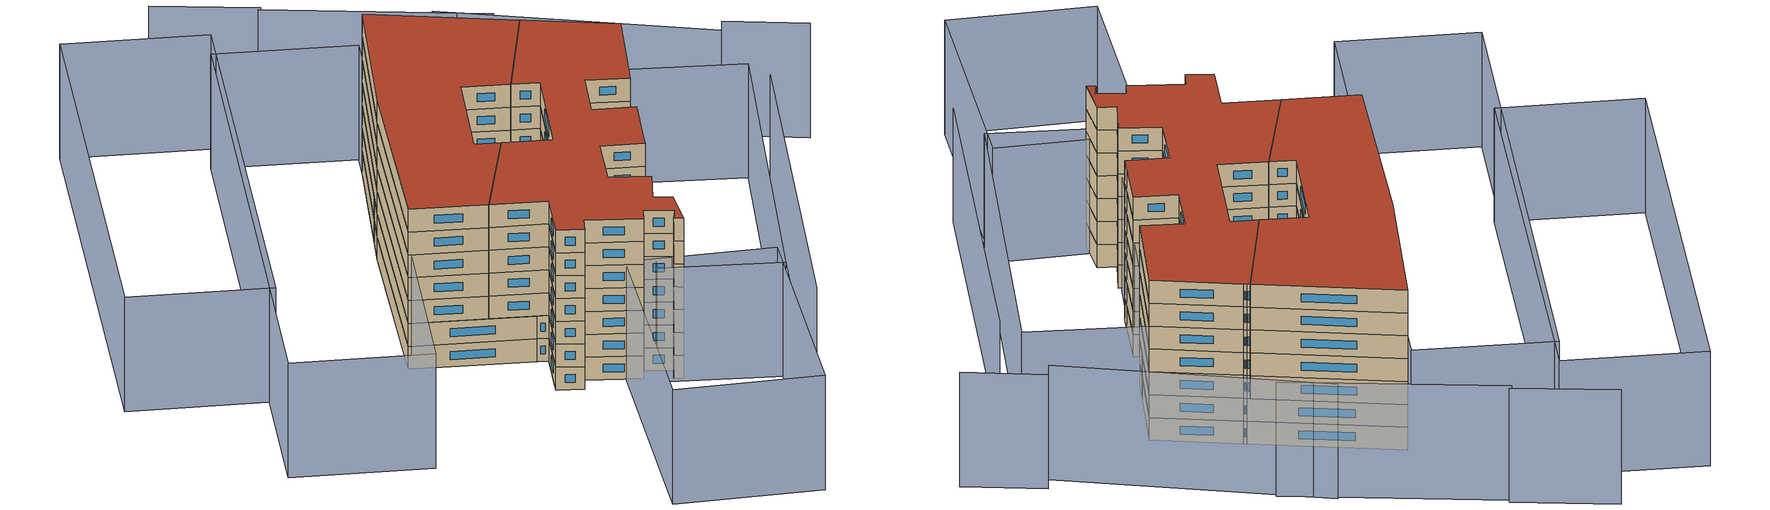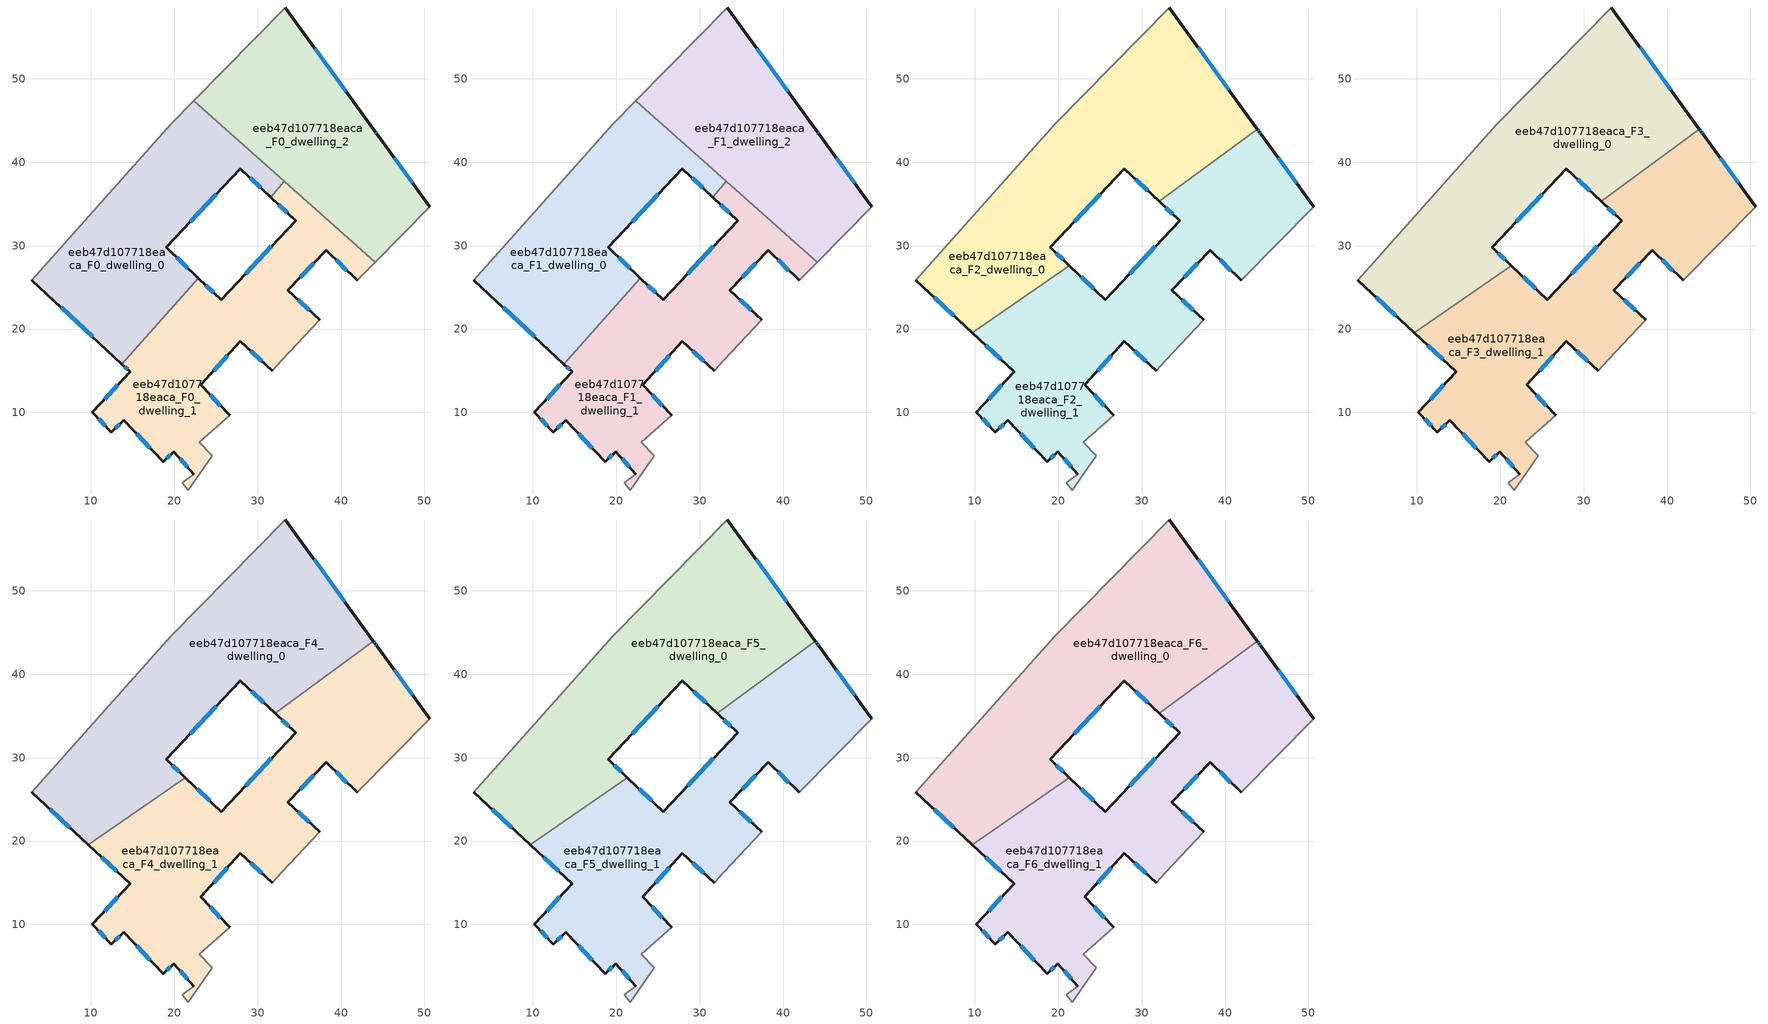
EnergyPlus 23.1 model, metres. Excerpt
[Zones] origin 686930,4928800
eeb47d107718eaca_F0_dwelling_0
 floor ground (EU_floor_Construction): 33.21,37.69 31.54,35.82 27.93,39.22 19.03,29.77 22.9,26.12 13.72,15.8 2.92,25.86 19.55,44.54 22.34,47.37 z0
 wall outside (EU_wall_Construction): 22.9,26.12 19.03,29.77 27.93,39.22 31.54,35.82 / 2.92,25.86 13.72,15.8 z0:3
 wall adiabatic (EU_wall_Construction): 22.34,47.37 19.55,44.54 2.92,25.86 z0:3
 wall to eeb47d107718eaca_F0_dwelling_1 (EU_wall_Construction): 31.54,35.82 33.21,37.69 / 13.72,15.8 22.9,26.12 z0:3
 wall to eeb47d107718eaca_F0_dwelling_2 (EU_wall_Construction): 33.21,37.69 22.34,47.37 z0:3
 window (EU_Window_Construction): 29.1,38.12 30.37,36.93 / 21.92,32.85 25.03,36.15 / 21.64,27.3 20.29,28.58 / 6.43,22.58 10.21,19.07 z0.98:2.02
eeb47d107718eaca_F0_dwelling_1
 floor ground (EU_floor_Construction): 44.07,28.02 41.92,25.83 38.21,29.46 33.64,24.63 37.46,21.12 32.88,16.23 31.78,15.01 27.9,18.51 23.2,13.29 26.63,9.63 22.98,6.44 24.58,4.78 21.7,0.7 20.98,1.57 22.31,2.61 19.94,5.29 18.66,4.11 13.96,9.07 12.45,7.63 10.18,10.03 14.72,14.88 13.72,15.8 22.9,26.12 25.65,23.52 34.55,32.99 31.54,35.82 33.21,37.69 z0
 wall outside (EU_wall_Construction): 13.72,15.8 14.72,14.88 10.18,10.03 12.45,7.63 13.96,9.07 18.66,4.11 19.94,5.29 22.31,2.61 / 31.54,35.82 34.55,32.99 25.65,23.52 22.9,26.12 / 37.46,21.12 33.64,24.63 38.21,29.46 41.92,25.83 / 26.63,9.63 23.2,13.29 27.9,18.51 31.78,15.01 z0:3
 wall adiabatic (EU_wall_Construction): 41.92,25.83 44.07,28.02 / 31.78,15.01 32.88,16.23 37.46,21.12 / 22.31,2.61 20.98,1.57 21.7,0.7 24.58,4.78 22.98,6.44 26.63,9.63 z0:3
 wall to eeb47d107718eaca_F0_dwelling_2 (EU_wall_Construction): 44.07,28.02 33.21,37.69 z0:3
 window (EU_Window_Construction): 13.24,13.3 11.65,11.6 / 14.05,15.5 14.39,15.18 / 24.75,24.37 23.8,25.27 / 31.65,29.91 28.54,26.6 / 32.52,34.9 33.57,33.91 / 39.41,28.28 40.71,27.01 / 35.12,26.2 36.72,27.89 / 36.21,22.27 34.88,23.49 / 29.16,17.38 30.52,16.15 / 24.73,14.99 26.37,16.82 / 25.51,10.83 24.31,12.1 / 20.71,4.41 21.54,3.48 / 19.07,4.49 19.52,4.9 / 15.49,7.45 17.13,5.72 / 12.94,8.1 13.47,8.6 / 10.92,9.25 11.71,8.41 z0.98:2.02
eeb47d107718eaca_F0_dwelling_2
 floor ground (EU_floor_Construction): 44.12,43.63 44.3,43.39 50.63,34.66 44.07,28.02 22.34,47.37 33.33,58.49 z0
 wall outside (EU_wall_Construction): 50.63,34.66 44.3,43.39 44.12,43.63 33.33,58.49 z0:3
 wall adiabatic (EU_wall_Construction): 44.07,28.02 50.63,34.66 / 33.33,58.49 22.34,47.37 z0:3
 window (EU_Window_Construction): 48.57,37.5 46.36,40.55 / 40.61,48.47 36.84,53.66 / 44.24,43.47 44.18,43.56 z0.98:2.02
eeb47d107718eaca_F1_dwelling_0
 floor to eeb47d107718eaca_F0_dwelling_0 (EU_floor_Construction): 33.21,37.69 31.54,35.82 27.93,39.22 19.03,29.77 22.9,26.12 13.72,15.8 2.92,25.86 19.55,44.54 22.34,47.37 z3
 wall outside (EU_wall_Construction): 22.9,26.12 19.03,29.77 27.93,39.22 31.54,35.82 / 2.92,25.86 13.72,15.8 z3:6
 wall adiabatic (EU_wall_Construction): 22.34,47.37 19.55,44.54 2.92,25.86 z3:6
 wall to eeb47d107718eaca_F1_dwelling_1 (EU_wall_Construction): 31.54,35.82 33.21,37.69 / 13.72,15.8 22.9,26.12 z3:6
 wall to eeb47d107718eaca_F1_dwelling_2 (EU_wall_Construction): 33.21,37.69 22.34,47.37 z3:6
 window (EU_Window_Construction): 29.1,38.12 30.37,36.93 / 21.92,32.85 25.03,36.15 / 21.64,27.3 20.29,28.58 / 6.43,22.58 10.21,19.07 z3.98:5.02
eeb47d107718eaca_F1_dwelling_1
 floor to eeb47d107718eaca_F0_dwelling_1 (EU_floor_Construction): 44.07,28.02 41.92,25.83 38.21,29.46 33.64,24.63 37.46,21.12 32.88,16.23 31.78,15.01 27.9,18.51 23.2,13.29 26.63,9.63 22.98,6.44 24.58,4.78 21.7,0.7 20.98,1.57 22.31,2.61 19.94,5.29 18.66,4.11 13.96,9.07 12.45,7.63 10.18,10.03 14.72,14.88 13.72,15.8 22.9,26.12 25.65,23.52 34.55,32.99 31.54,35.82 33.21,37.69 z3
 wall outside (EU_wall_Construction): 13.72,15.8 14.72,14.88 10.18,10.03 12.45,7.63 13.96,9.07 18.66,4.11 19.94,5.29 22.31,2.61 / 31.54,35.82 34.55,32.99 25.65,23.52 22.9,26.12 / 37.46,21.12 33.64,24.63 38.21,29.46 41.92,25.83 / 26.63,9.63 23.2,13.29 27.9,18.51 31.78,15.01 z3:6
 wall adiabatic (EU_wall_Construction): 41.92,25.83 44.07,28.02 / 31.78,15.01 32.88,16.23 37.46,21.12 / 22.31,2.61 20.98,1.57 21.7,0.7 24.58,4.78 22.98,6.44 26.63,9.63 z3:6
 wall to eeb47d107718eaca_F1_dwelling_2 (EU_wall_Construction): 44.07,28.02 33.21,37.69 z3:6
 window (EU_Window_Construction): 13.24,13.3 11.65,11.6 / 14.05,15.5 14.39,15.18 / 24.75,24.37 23.8,25.27 / 31.65,29.91 28.54,26.6 / 32.52,34.9 33.57,33.91 / 39.41,28.28 40.71,27.01 / 35.12,26.2 36.72,27.89 / 36.21,22.27 34.88,23.49 / 29.16,17.38 30.52,16.15 / 24.73,14.99 26.37,16.82 / 25.51,10.83 24.31,12.1 / 20.71,4.41 21.54,3.48 / 19.07,4.49 19.52,4.9 / 15.49,7.45 17.13,5.72 / 12.94,8.1 13.47,8.6 / 10.92,9.25 11.71,8.41 z3.98:5.02
eeb47d107718eaca_F1_dwelling_2
 floor to eeb47d107718eaca_F0_dwelling_2 (EU_floor_Construction): 44.12,43.63 44.3,43.39 50.63,34.66 44.07,28.02 22.34,47.37 33.33,58.49 z3
 wall outside (EU_wall_Construction): 50.63,34.66 44.3,43.39 44.12,43.63 33.33,58.49 z3:6
 wall adiabatic (EU_wall_Construction): 44.07,28.02 50.63,34.66 / 33.33,58.49 22.34,47.37 z3:6
 window (EU_Window_Construction): 48.57,37.5 46.36,40.55 / 40.61,48.47 36.84,53.66 / 44.24,43.47 44.18,43.56 z3.98:5.02
eeb47d107718eaca_F2_dwelling_0
 floor to eeb47d107718eaca_F1_dwelling_0 (EU_floor_Construction): 33.21,37.69 31.54,35.82 27.93,39.22 19.03,29.77 21.33,27.6 9.69,19.55 2.92,25.86 19.55,44.54 22.34,47.37 z6
 floor to eeb47d107718eaca_F1_dwelling_2 (EU_floor_Construction): 33.33,58.49 43.87,43.97 34.18,36.83 22.34,47.37 z6
 floor to eeb47d107718eaca_F1_dwelling_1 (EU_floor_Construction): 34.18,36.83 32.1,35.3 31.54,35.82 33.21,37.69 z6
 wall outside (EU_wall_Construction): 43.87,43.97 33.33,58.49 / 21.33,27.6 19.03,29.77 27.93,39.22 32.1,35.3 / 2.92,25.86 9.69,19.55 z6:9
 wall adiabatic (EU_wall_Construction): 33.33,58.49 19.55,44.54 2.92,25.86 z6:9
 wall to eeb47d107718eaca_F2_dwelling_1 (EU_wall_Construction): 32.1,35.3 43.87,43.97 / 9.69,19.55 21.33,27.6 z6:9
 window (EU_Window_Construction): 40.44,48.7 36.76,53.77 / 29.28,37.95 30.74,36.57 / 21.92,32.85 25.03,36.15 / 20.58,28.31 19.78,29.07 / 5.12,23.81 7.49,21.6 z6.98:8.02
eeb47d107718eaca_F2_dwelling_1
 floor to eeb47d107718eaca_F1_dwelling_1 (EU_floor_Construction): 44.07,28.02 41.92,25.83 38.21,29.46 33.64,24.63 37.46,21.12 32.88,16.23 31.78,15.01 27.9,18.51 23.2,13.29 26.63,9.63 22.98,6.44 24.58,4.78 21.7,0.7 20.98,1.57 22.31,2.61 19.94,5.29 18.66,4.11 13.96,9.07 12.45,7.63 10.18,10.03 14.72,14.88 13.72,15.8 22.9,26.11 25.65,23.52 34.55,32.99 32.1,35.3 34.18,36.83 z6
 floor to eeb47d107718eaca_F1_dwelling_0 (EU_floor_Construction): 22.9,26.11 13.72,15.8 9.69,19.55 21.33,27.6 z6
 floor to eeb47d107718eaca_F1_dwelling_2 (EU_floor_Construction): 44.3,43.39 50.63,34.66 44.07,28.02 34.18,36.83 43.87,43.97 44.12,43.63 z6
 wall outside (EU_wall_Construction): 9.69,19.55 14.72,14.88 10.18,10.03 12.45,7.63 13.96,9.07 18.66,4.11 19.94,5.29 22.31,2.61 / 32.1,35.3 34.55,32.99 25.65,23.52 21.33,27.6 / 50.63,34.66 44.3,43.39 44.12,43.63 43.87,43.97 / 37.46,21.12 33.64,24.63 38.21,29.46 41.92,25.83 / 26.63,9.63 23.2,13.29 27.9,18.51 31.78,15.01 z6:9
 wall adiabatic (EU_wall_Construction): 41.92,25.83 50.63,34.66 / 31.78,15.01 32.88,16.23 37.46,21.12 / 22.31,2.61 20.98,1.57 21.7,0.7 24.58,4.78 22.98,6.44 26.63,9.63 z6:9
 window (EU_Window_Construction): 12.94,8.1 13.47,8.6 / 10.92,9.25 11.71,8.41 / 13.24,13.3 11.65,11.6 / 11.32,18.03 13.08,16.4 / 24.24,24.85 22.73,26.28 / 31.65,29.91 28.54,26.6 / 32.9,34.55 33.75,33.74 / 44.04,43.74 43.95,43.86 / 44.24,43.47 44.18,43.56 / 48.57,37.5 46.36,40.55 / 39.41,28.28 40.71,27.01 / 35.12,26.2 36.72,27.89 / 36.21,22.27 34.88,23.49 / 29.16,17.38 30.52,16.15 / 24.73,14.99 26.37,16.82 / 25.51,10.83 24.31,12.1 / 20.71,4.41 21.54,3.48 / 19.07,4.49 19.52,4.9 / 15.49,7.45 17.13,5.72 z6.98:8.02
eeb47d107718eaca_F3_dwelling_0
 floor to eeb47d107718eaca_F2_dwelling_0 (EU_floor_Construction): 33.33,58.49 43.87,43.97 32.1,35.3 27.93,39.22 19.03,29.77 21.33,27.6 9.69,19.55 2.92,25.86 19.55,44.54 z9
 wall outside (EU_wall_Construction): 43.87,43.97 33.33,58.49 / 21.33,27.6 19.03,29.77 27.93,39.22 32.1,35.3 / 2.92,25.86 9.69,19.55 z9:12
 wall adiabatic (EU_wall_Construction): 33.33,58.49 19.55,44.54 2.92,25.86 z9:12
 wall to eeb47d107718eaca_F3_dwelling_1 (EU_wall_Construction): 32.1,35.3 43.87,43.97 / 9.69,19.55 21.33,27.6 z9:12
 window (EU_Window_Construction): 40.44,48.7 36.76,53.77 / 29.28,37.95 30.74,36.57 / 21.92,32.85 25.03,36.15 / 20.58,28.31 19.78,29.07 / 5.12,23.81 7.49,21.6 z9.98:11.02
eeb47d107718eaca_F3_dwelling_1
 floor to eeb47d107718eaca_F2_dwelling_1 (EU_floor_Construction): 44.3,43.39 50.63,34.66 41.92,25.83 38.21,29.46 33.64,24.63 37.46,21.12 32.88,16.23 31.78,15.01 27.9,18.51 23.2,13.29 26.63,9.63 22.98,6.44 24.58,4.78 21.7,0.7 20.98,1.57 22.31,2.61 19.94,5.29 18.66,4.11 13.96,9.07 12.45,7.63 10.18,10.03 14.72,14.88 9.69,19.55 21.33,27.6 25.65,23.52 34.55,32.99 32.1,35.3 43.87,43.97 44.12,43.63 z9
 wall outside (EU_wall_Construction): 9.69,19.55 14.72,14.88 10.18,10.03 12.45,7.63 13.96,9.07 18.66,4.11 19.94,5.29 22.31,2.61 / 32.1,35.3 34.55,32.99 25.65,23.52 21.33,27.6 / 50.63,34.66 44.3,43.39 44.12,43.63 43.87,43.97 / 37.46,21.12 33.64,24.63 38.21,29.46 41.92,25.83 / 26.63,9.63 23.2,13.29 27.9,18.51 31.78,15.01 z9:12
 wall adiabatic (EU_wall_Construction): 41.92,25.83 50.63,34.66 / 31.78,15.01 32.88,16.23 37.46,21.12 / 22.31,2.61 20.98,1.57 21.7,0.7 24.58,4.78 22.98,6.44 26.63,9.63 z9:12
 window (EU_Window_Construction): 12.94,8.1 13.47,8.6 / 10.92,9.25 11.71,8.41 / 13.24,13.3 11.65,11.6 / 11.32,18.03 13.08,16.4 / 24.24,24.85 22.73,26.28 / 31.65,29.91 28.54,26.6 / 32.9,34.55 33.75,33.74 / 44.04,43.74 43.95,43.86 / 44.24,43.47 44.18,43.56 / 48.57,37.5 46.36,40.55 / 39.41,28.28 40.71,27.01 / 35.12,26.2 36.72,27.89 / 36.21,22.27 34.88,23.49 / 29.16,17.38 30.52,16.15 / 24.73,14.99 26.37,16.82 / 25.51,10.83 24.31,12.1 / 20.71,4.41 21.54,3.48 / 19.07,4.49 19.52,4.9 / 15.49,7.45 17.13,5.72 z9.98:11.02
eeb47d107718eaca_F4_dwelling_0
 floor to eeb47d107718eaca_F3_dwelling_0 (EU_floor_Construction): 33.33,58.49 43.87,43.97 32.1,35.3 27.93,39.22 19.03,29.77 21.33,27.6 9.69,19.55 2.92,25.86 19.55,44.54 z12
 wall outside (EU_wall_Construction): 43.87,43.97 33.33,58.49 / 21.33,27.6 19.03,29.77 27.93,39.22 32.1,35.3 / 2.92,25.86 9.69,19.55 z12:15
 wall adiabatic (EU_wall_Construction): 33.33,58.49 19.55,44.54 2.92,25.86 z12:15
 wall to eeb47d107718eaca_F4_dwelling_1 (EU_wall_Construction): 32.1,35.3 43.87,43.97 / 9.69,19.55 21.33,27.6 z12:15
 window (EU_Window_Construction): 40.44,48.7 36.76,53.77 / 29.28,37.95 30.74,36.57 / 21.92,32.85 25.03,36.15 / 20.58,28.31 19.78,29.07 / 5.12,23.81 7.49,21.6 z12.98:14.02
eeb47d107718eaca_F4_dwelling_1
 floor to eeb47d107718eaca_F3_dwelling_1 (EU_floor_Construction): 44.3,43.39 50.63,34.66 41.92,25.83 38.21,29.46 33.64,24.63 37.46,21.12 32.88,16.23 31.78,15.01 27.9,18.51 23.2,13.29 26.63,9.63 22.98,6.44 24.58,4.78 21.7,0.7 20.98,1.57 22.31,2.61 19.94,5.29 18.66,4.11 13.96,9.07 12.45,7.63 10.18,10.03 14.72,14.88 9.69,19.55 21.33,27.6 25.65,23.52 34.55,32.99 32.1,35.3 43.87,43.97 44.12,43.63 z12
 wall outside (EU_wall_Construction): 9.69,19.55 14.72,14.88 10.18,10.03 12.45,7.63 13.96,9.07 18.66,4.11 19.94,5.29 22.31,2.61 / 32.1,35.3 34.55,32.99 25.65,23.52 21.33,27.6 / 50.63,34.66 44.3,43.39 44.12,43.63 43.87,43.97 / 37.46,21.12 33.64,24.63 38.21,29.46 41.92,25.83 / 26.63,9.63 23.2,13.29 27.9,18.51 31.78,15.01 z12:15
 wall adiabatic (EU_wall_Construction): 41.92,25.83 50.63,34.66 / 31.78,15.01 32.88,16.23 37.46,21.12 / 22.31,2.61 20.98,1.57 21.7,0.7 24.58,4.78 22.98,6.44 26.63,9.63 z12:15
 window (EU_Window_Construction): 12.94,8.1 13.47,8.6 / 10.92,9.25 11.71,8.41 / 13.24,13.3 11.65,11.6 / 11.32,18.03 13.08,16.4 / 24.24,24.85 22.73,26.28 / 31.65,29.91 28.54,26.6 / 32.9,34.55 33.75,33.74 / 44.04,43.74 43.95,43.86 / 44.24,43.47 44.18,43.56 / 48.57,37.5 46.36,40.55 / 39.41,28.28 40.71,27.01 / 35.12,26.2 36.72,27.89 / 36.21,22.27 34.88,23.49 / 29.16,17.38 30.52,16.15 / 24.73,14.99 26.37,16.82 / 25.51,10.83 24.31,12.1 / 20.71,4.41 21.54,3.48 / 19.07,4.49 19.52,4.9 / 15.49,7.45 17.13,5.72 z12.98:14.02
eeb47d107718eaca_F5_dwelling_0
 floor to eeb47d107718eaca_F4_dwelling_0 (EU_floor_Construction): 33.33,58.49 43.87,43.97 32.1,35.3 27.93,39.22 19.03,29.77 21.33,27.6 9.69,19.55 2.92,25.86 19.55,44.54 z15
 wall outside (EU_wall_Construction): 43.87,43.97 33.33,58.49 / 21.33,27.6 19.03,29.77 27.93,39.22 32.1,35.3 / 2.92,25.86 9.69,19.55 z15:18
 wall adiabatic (EU_wall_Construction): 33.33,58.49 19.55,44.54 2.92,25.86 z15:18
 wall to eeb47d107718eaca_F5_dwelling_1 (EU_wall_Construction): 32.1,35.3 43.87,43.97 / 9.69,19.55 21.33,27.6 z15:18
 window (EU_Window_Construction): 40.44,48.7 36.76,53.77 / 29.28,37.95 30.74,36.57 / 21.92,32.85 25.03,36.15 / 20.58,28.31 19.78,29.07 / 5.12,23.81 7.49,21.6 z15.98:17.02
eeb47d107718eaca_F5_dwelling_1
 floor to eeb47d107718eaca_F4_dwelling_1 (EU_floor_Construction): 44.3,43.39 50.63,34.66 41.92,25.83 38.21,29.46 33.64,24.63 37.46,21.12 32.88,16.23 31.78,15.01 27.9,18.51 23.2,13.29 26.63,9.63 22.98,6.44 24.58,4.78 21.7,0.7 20.98,1.57 22.31,2.61 19.94,5.29 18.66,4.11 13.96,9.07 12.45,7.63 10.18,10.03 14.72,14.88 9.69,19.55 21.33,27.6 25.65,23.52 34.55,32.99 32.1,35.3 43.87,43.97 44.12,43.63 z15
 wall outside (EU_wall_Construction): 9.69,19.55 14.72,14.88 10.18,10.03 12.45,7.63 13.96,9.07 18.66,4.11 19.94,5.29 22.31,2.61 / 32.1,35.3 34.55,32.99 25.65,23.52 21.33,27.6 / 50.63,34.66 44.3,43.39 44.12,43.63 43.87,43.97 / 37.46,21.12 33.64,24.63 38.21,29.46 41.92,25.83 / 26.63,9.63 23.2,13.29 27.9,18.51 31.78,15.01 z15:18
 wall adiabatic (EU_wall_Construction): 41.92,25.83 50.63,34.66 / 31.78,15.01 32.88,16.23 37.46,21.12 / 22.31,2.61 20.98,1.57 21.7,0.7 24.58,4.78 22.98,6.44 26.63,9.63 z15:18
 window (EU_Window_Construction): 12.94,8.1 13.47,8.6 / 10.92,9.25 11.71,8.41 / 13.24,13.3 11.65,11.6 / 11.32,18.03 13.08,16.4 / 24.24,24.85 22.73,26.28 / 31.65,29.91 28.54,26.6 / 32.9,34.55 33.75,33.74 / 44.04,43.74 43.95,43.86 / 44.24,43.47 44.18,43.56 / 48.57,37.5 46.36,40.55 / 39.41,28.28 40.71,27.01 / 35.12,26.2 36.72,27.89 / 36.21,22.27 34.88,23.49 / 29.16,17.38 30.52,16.15 / 24.73,14.99 26.37,16.82 / 25.51,10.83 24.31,12.1 / 20.71,4.41 21.54,3.48 / 19.07,4.49 19.52,4.9 / 15.49,7.45 17.13,5.72 z15.98:17.02
eeb47d107718eaca_F6_dwelling_0
 floor to eeb47d107718eaca_F5_dwelling_0 (EU_floor_Construction): 33.33,58.49 43.87,43.97 32.1,35.3 27.93,39.22 19.03,29.77 21.33,27.6 9.69,19.55 2.92,25.86 19.55,44.54 z18
 wall outside (EU_wall_Construction): 43.87,43.97 33.33,58.49 / 21.33,27.6 19.03,29.77 27.93,39.22 32.1,35.3 / 2.92,25.86 9.69,19.55 z18:21
 wall adiabatic (EU_wall_Construction): 33.33,58.49 19.55,44.54 2.92,25.86 z18:21
 wall to eeb47d107718eaca_F6_dwelling_1 (EU_wall_Construction): 32.1,35.3 43.87,43.97 / 9.69,19.55 21.33,27.6 z18:21
 window (EU_Window_Construction): 40.44,48.7 36.76,53.77 / 29.28,37.95 30.74,36.57 / 21.92,32.85 25.03,36.15 / 20.58,28.31 19.78,29.07 / 5.12,23.81 7.49,21.6 z18.98:20.02
 roof outside (EU_roof_Construction): 32.1,35.3 43.87,43.97 33.33,58.49 19.55,44.54 2.92,25.86 9.69,19.55 21.33,27.6 19.03,29.77 27.93,39.22 z21
eeb47d107718eaca_F6_dwelling_1
 floor to eeb47d107718eaca_F5_dwelling_1 (EU_floor_Construction): 44.3,43.39 50.63,34.66 41.92,25.83 38.21,29.46 33.64,24.63 37.46,21.12 32.88,16.23 31.78,15.01 27.9,18.51 23.2,13.29 26.63,9.63 22.98,6.44 24.58,4.78 21.7,0.7 20.98,1.57 22.31,2.61 19.94,5.29 18.66,4.11 13.96,9.07 12.45,7.63 10.18,10.03 14.72,14.88 9.69,19.55 21.33,27.6 25.65,23.52 34.55,32.99 32.1,35.3 43.87,43.97 44.12,43.63 z18
 wall outside (EU_wall_Construction): 9.69,19.55 14.72,14.88 10.18,10.03 12.45,7.63 13.96,9.07 18.66,4.11 19.94,5.29 22.31,2.61 / 32.1,35.3 34.55,32.99 25.65,23.52 21.33,27.6 / 50.63,34.66 44.3,43.39 44.12,43.63 43.87,43.97 / 37.46,21.12 33.64,24.63 38.21,29.46 41.92,25.83 / 26.63,9.63 23.2,13.29 27.9,18.51 31.78,15.01 z18:21
 wall adiabatic (EU_wall_Construction): 41.92,25.83 50.63,34.66 / 31.78,15.01 32.88,16.23 37.46,21.12 / 22.31,2.61 20.98,1.57 21.7,0.7 24.58,4.78 22.98,6.44 26.63,9.63 z18:21
 window (EU_Window_Construction): 12.94,8.1 13.47,8.6 / 10.92,9.25 11.71,8.41 / 13.24,13.3 11.65,11.6 / 11.32,18.03 13.08,16.4 / 24.24,24.85 22.73,26.28 / 31.65,29.91 28.54,26.6 / 32.9,34.55 33.75,33.74 / 44.04,43.74 43.95,43.86 / 44.24,43.47 44.18,43.56 / 48.57,37.5 46.36,40.55 / 39.41,28.28 40.71,27.01 / 35.12,26.2 36.72,27.89 / 36.21,22.27 34.88,23.49 / 29.16,17.38 30.52,16.15 / 24.73,14.99 26.37,16.82 / 25.51,10.83 24.31,12.1 / 20.71,4.41 21.54,3.48 / 19.07,4.49 19.52,4.9 / 15.49,7.45 17.13,5.72 z18.98:20.02
 roof outside (EU_roof_Construction): 32.88,16.23 37.46,21.12 33.64,24.63 38.21,29.46 41.92,25.83 50.63,34.66 44.3,43.39 44.12,43.63 43.87,43.97 32.1,35.3 34.55,32.99 25.65,23.52 21.33,27.6 9.69,19.55 14.72,14.88 10.18,10.03 12.45,7.63 13.96,9.07 18.66,4.11 19.94,5.29 22.31,2.61 20.98,1.57 21.7,0.7 24.58,4.78 22.98,6.44 26.63,9.63 23.2,13.29 27.9,18.51 31.78,15.01 z21
shading: 27.37,-14.32 60.77,20.99 / 72.57,25.02 66.44,33.03 / 64.79,31.72 46.81,59.54 / 50.97,53.86 34.34,74.82 / 34.88,74.93 26.93,84.87 / 31.41,-4.98 12.78,-27.92 / 12.78,-27.92 -0.9,-16.81 / -0.9,-16.81 17.73,6.13 / 17.73,6.13 31.41,-4.98 / 19,2.36 50.58,34.71 / 50.58,34.71 61.05,24.49 / 61.05,24.49 29.47,-7.86 / 29.47,-7.86 19,2.36 / 35.57,60.94 -12.13,8.95 / -12.13,8.95 -24.58,20.38 / -24.58,20.38 23.12,72.37 / 23.12,72.37 35.57,60.94 / 26.52,75.28 -12.44,32.54 / -12.44,32.54 -25.22,44.19 / -25.22,44.19 13.74,86.93 / 13.74,86.93 26.52,75.28 z0:15
[Building]
EU S2 Campaign: North Axis=0; Terrain=City; Solar Distribution=FullExterior
[Site:Location]
Bologna: Latitude=44.5; Longitude=11.25; Time Zone=1; Elevation=37
[SizingPeriod:WeatherFileDays]
AnnualSizingPeriod: Begin Month=1; Begin Day of Month=1; End Month=12; End Day of Month=31; Day of Week for Start Day=Monday; Use Weather File Daylight Saving Period=No; Use Weather File Rain and Snow Indicators=No
[MATERIAL]
EU_InternalMass_Material: Roughness=MediumRough; Thickness=0.1; Conductivity=1; Density=1800; Specific Heat=900; Thermal Absorptance=0.9; Solar Absorptance=0.7; Visible Absorptance=0.7
[MATERIAL:NOMASS] Roughness=MediumRough; Thermal Absorptance=0.9; Solar Absorptance=0.7; Visible Absorptance=0.7
Name | Thermal Resistance
EU_wall_NoMass | 0.905828
EU_roof_NoMass | 0.37593
EU_floor_NoMass | 0.67114
[WINDOWMATERIAL:SIMPLEGLAZINGSYSTEM]
EU_Window_SimpleGlazing: UFactor=4.52486; Solar Heat Gain Coefficient=0.85; Visible Transmittance=0.85
[CONSTRUCTION]
EU_wall_Construction: EU_wall_NoMass
EU_roof_Construction: EU_roof_NoMass
EU_floor_Construction: EU_floor_NoMass
EU_InternalMass_Construction: EU_InternalMass_Material
EU_Window_Construction: EU_Window_SimpleGlazing
[ZONE] Type=1; Multiplier=1; Ceiling Height=autocalculate; Floor Area=autocalculate; Part of Total Floor Area=Yes
Name | Volume
eeb47d107718eaca_F0_dwelling_0; eeb47d107718eaca_F1_dwelling_0; eeb47d107718eaca_F0_dwelling_1; eeb47d107718eaca_F1_dwelling_1 | 1088.47
eeb47d107718eaca_F2_dwelling_0; eeb47d107718eaca_F3_dwelling_0; eeb47d107718eaca_F4_dwelling_0; eeb47d107718eaca_F5_dwelling_0; eeb47d107718eaca_F6_dwelling_0 | 1632.7
eeb47d107718eaca_F2_dwelling_1; eeb47d107718eaca_F3_dwelling_1; eeb47d107718eaca_F4_dwelling_1; eeb47d107718eaca_F5_dwelling_1; eeb47d107718eaca_F6_dwelling_1 | 1632.74
eeb47d107718eaca_F0_dwelling_2; eeb47d107718eaca_F1_dwelling_2 | 1088.46
[INTERNALMASS] Construction=EU_InternalMass_Construction
Name | Zone or ZoneList | Surface Area
eeb47d107718eaca_F0_dwelling_0_EU_InternalMass | eeb47d107718eaca_F0_dwelling_0 | 362.823
eeb47d107718eaca_F0_dwelling_1_EU_InternalMass | eeb47d107718eaca_F0_dwelling_1 | 362.822
eeb47d107718eaca_F0_dwelling_2_EU_InternalMass | eeb47d107718eaca_F0_dwelling_2 | 362.82
eeb47d107718eaca_F1_dwelling_0_EU_InternalMass | eeb47d107718eaca_F1_dwelling_0 | 362.823
eeb47d107718eaca_F1_dwelling_1_EU_InternalMass | eeb47d107718eaca_F1_dwelling_1 | 362.822
eeb47d107718eaca_F1_dwelling_2_EU_InternalMass | eeb47d107718eaca_F1_dwelling_2 | 362.82
eeb47d107718eaca_F2_dwelling_0_EU_InternalMass | eeb47d107718eaca_F2_dwelling_0 | 544.234
eeb47d107718eaca_F2_dwelling_1_EU_InternalMass | eeb47d107718eaca_F2_dwelling_1 | 544.246
eeb47d107718eaca_F3_dwelling_0_EU_InternalMass | eeb47d107718eaca_F3_dwelling_0 | 544.234
eeb47d107718eaca_F3_dwelling_1_EU_InternalMass | eeb47d107718eaca_F3_dwelling_1 | 544.246
eeb47d107718eaca_F4_dwelling_0_EU_InternalMass | eeb47d107718eaca_F4_dwelling_0 | 544.234
eeb47d107718eaca_F4_dwelling_1_EU_InternalMass | eeb47d107718eaca_F4_dwelling_1 | 544.246
eeb47d107718eaca_F5_dwelling_0_EU_InternalMass | eeb47d107718eaca_F5_dwelling_0 | 544.234
eeb47d107718eaca_F5_dwelling_1_EU_InternalMass | eeb47d107718eaca_F5_dwelling_1 | 544.246
eeb47d107718eaca_F6_dwelling_0_EU_InternalMass | eeb47d107718eaca_F6_dwelling_0 | 544.234
eeb47d107718eaca_F6_dwelling_1_EU_InternalMass | eeb47d107718eaca_F6_dwelling_1 | 544.246
[OTHEREQUIPMENT] Fuel Type=Electricity; Design Level Calculation Method=Watts/Area; Power per Zone Floor Area=1; Fraction Latent=0; Fraction Radiant=0; Fraction Lost=0; Carbon Dioxide Generation Rate=0; EndUse Subcategory=EU_Step8_InternalGains
Name | Zone or ZoneList or Space or SpaceList | Schedule
EU_Step8_InternalGain_eeb47d107718eaca_F0_dwelling_0_f000 | eeb47d107718eaca_F0_dwelling_0 | EU_Step8_GainSchedule_eeb47d107718eaca_F0_dwelling_0_f000
EU_Step8_InternalGain_eeb47d107718eaca_F0_dwelling_1_f000 | eeb47d107718eaca_F0_dwelling_1 | EU_Step8_GainSchedule_eeb47d107718eaca_F0_dwelling_1_f000
EU_Step8_InternalGain_eeb47d107718eaca_F0_dwelling_2_f000 | eeb47d107718eaca_F0_dwelling_2 | EU_Step8_GainSchedule_eeb47d107718eaca_F0_dwelling_2_f000
EU_Step8_InternalGain_eeb47d107718eaca_F1_dwelling_0_f000 | eeb47d107718eaca_F1_dwelling_0 | EU_Step8_GainSchedule_eeb47d107718eaca_F1_dwelling_0_f000
EU_Step8_InternalGain_eeb47d107718eaca_F1_dwelling_1_f000 | eeb47d107718eaca_F1_dwelling_1 | EU_Step8_GainSchedule_eeb47d107718eaca_F1_dwelling_1_f000
EU_Step8_InternalGain_eeb47d107718eaca_F1_dwelling_2_f000 | eeb47d107718eaca_F1_dwelling_2 | EU_Step8_GainSchedule_eeb47d107718eaca_F1_dwelling_2_f000
EU_Step8_InternalGain_eeb47d107718eaca_F2_dwelling_0_f000 | eeb47d107718eaca_F2_dwelling_0 | EU_Step8_GainSchedule_eeb47d107718eaca_F2_dwelling_0_f000
EU_Step8_InternalGain_eeb47d107718eaca_F2_dwelling_1_f000 | eeb47d107718eaca_F2_dwelling_1 | EU_Step8_GainSchedule_eeb47d107718eaca_F2_dwelling_1_f000
EU_Step8_InternalGain_eeb47d107718eaca_F3_dwelling_0_f000 | eeb47d107718eaca_F3_dwelling_0 | EU_Step8_GainSchedule_eeb47d107718eaca_F3_dwelling_0_f000
EU_Step8_InternalGain_eeb47d107718eaca_F3_dwelling_1_f000 | eeb47d107718eaca_F3_dwelling_1 | EU_Step8_GainSchedule_eeb47d107718eaca_F3_dwelling_1_f000
EU_Step8_InternalGain_eeb47d107718eaca_F4_dwelling_0_f000 | eeb47d107718eaca_F4_dwelling_0 | EU_Step8_GainSchedule_eeb47d107718eaca_F4_dwelling_0_f000
EU_Step8_InternalGain_eeb47d107718eaca_F4_dwelling_1_f000 | eeb47d107718eaca_F4_dwelling_1 | EU_Step8_GainSchedule_eeb47d107718eaca_F4_dwelling_1_f000
EU_Step8_InternalGain_eeb47d107718eaca_F5_dwelling_0_f000 | eeb47d107718eaca_F5_dwelling_0 | EU_Step8_GainSchedule_eeb47d107718eaca_F5_dwelling_0_f000
EU_Step8_InternalGain_eeb47d107718eaca_F5_dwelling_1_f000 | eeb47d107718eaca_F5_dwelling_1 | EU_Step8_GainSchedule_eeb47d107718eaca_F5_dwelling_1_f000
EU_Step8_InternalGain_eeb47d107718eaca_F6_dwelling_0_f000 | eeb47d107718eaca_F6_dwelling_0 | EU_Step8_GainSchedule_eeb47d107718eaca_F6_dwelling_0_f000
EU_Step8_InternalGain_eeb47d107718eaca_F6_dwelling_1_f000 | eeb47d107718eaca_F6_dwelling_1 | EU_Step8_GainSchedule_eeb47d107718eaca_F6_dwelling_1_f000
[ZONEVENTILATION:DESIGNFLOWRATE] Schedule=EU_AlwaysOn; Design Flow Rate Calculation Method=AirChanges/Hour; Air Changes per Hour=0.73129; Ventilation Type=Natural; Fan Pressure Rise=0; Fan Total Efficiency=1; Constant Term Coefficient=1; Temperature Term Coefficient=0; Velocity Term Coefficient=0; Velocity Squared Term Coefficient=0; Minimum Indoor Temperature=-100; Maximum Indoor Temperature=100; Delta Temperature=-100; Minimum Outdoor Temperature=-100; Maximum Outdoor Temperature=100; Maximum Wind Speed=40
Name | Zone or ZoneList or Space or SpaceList
EU_ConstantAir_eeb47d107718eaca_F0_dwelling_0 | eeb47d107718eaca_F0_dwelling_0
EU_ConstantAir_eeb47d107718eaca_F0_dwelling_1 | eeb47d107718eaca_F0_dwelling_1
EU_ConstantAir_eeb47d107718eaca_F0_dwelling_2 | eeb47d107718eaca_F0_dwelling_2
EU_ConstantAir_eeb47d107718eaca_F1_dwelling_0 | eeb47d107718eaca_F1_dwelling_0
EU_ConstantAir_eeb47d107718eaca_F1_dwelling_1 | eeb47d107718eaca_F1_dwelling_1
EU_ConstantAir_eeb47d107718eaca_F1_dwelling_2 | eeb47d107718eaca_F1_dwelling_2
EU_ConstantAir_eeb47d107718eaca_F2_dwelling_0 | eeb47d107718eaca_F2_dwelling_0
EU_ConstantAir_eeb47d107718eaca_F2_dwelling_1 | eeb47d107718eaca_F2_dwelling_1
EU_ConstantAir_eeb47d107718eaca_F3_dwelling_0 | eeb47d107718eaca_F3_dwelling_0
EU_ConstantAir_eeb47d107718eaca_F3_dwelling_1 | eeb47d107718eaca_F3_dwelling_1
EU_ConstantAir_eeb47d107718eaca_F4_dwelling_0 | eeb47d107718eaca_F4_dwelling_0
EU_ConstantAir_eeb47d107718eaca_F4_dwelling_1 | eeb47d107718eaca_F4_dwelling_1
EU_ConstantAir_eeb47d107718eaca_F5_dwelling_0 | eeb47d107718eaca_F5_dwelling_0
EU_ConstantAir_eeb47d107718eaca_F5_dwelling_1 | eeb47d107718eaca_F5_dwelling_1
EU_ConstantAir_eeb47d107718eaca_F6_dwelling_0 | eeb47d107718eaca_F6_dwelling_0
EU_ConstantAir_eeb47d107718eaca_F6_dwelling_1 | eeb47d107718eaca_F6_dwelling_1
[HVACTEMPLATE:THERMOSTAT] Constant Heating Setpoint=20; Constant Cooling Setpoint=50
EU_HeatOnly_eeb47d107718eaca_F0_dwelling_0; EU_HeatOnly_eeb47d107718eaca_F0_dwelling_1; EU_HeatOnly_eeb47d107718eaca_F0_dwelling_2; EU_HeatOnly_eeb47d107718eaca_F1_dwelling_0; EU_HeatOnly_eeb47d107718eaca_F1_dwelling_1; EU_HeatOnly_eeb47d107718eaca_F1_dwelling_2; EU_HeatOnly_eeb47d107718eaca_F2_dwelling_0; EU_HeatOnly_eeb47d107718eaca_F2_dwelling_1; EU_HeatOnly_eeb47d107718eaca_F3_dwelling_0; EU_HeatOnly_eeb47d107718eaca_F3_dwelling_1; EU_HeatOnly_eeb47d107718eaca_F4_dwelling_0; EU_HeatOnly_eeb47d107718eaca_F4_dwelling_1; EU_HeatOnly_eeb47d107718eaca_F5_dwelling_0; EU_HeatOnly_eeb47d107718eaca_F5_dwelling_1; EU_HeatOnly_eeb47d107718eaca_F6_dwelling_0; EU_HeatOnly_eeb47d107718eaca_F6_dwelling_1
[HVACTEMPLATE:ZONE:IDEALLOADSAIRSYSTEM] System Availability Schedule=EU_AlwaysOn; Maximum Heating Supply Air Temperature=50; Minimum Cooling Supply Air Temperature=13; Maximum Heating Supply Air Humidity Ratio=0.0156; Minimum Cooling Supply Air Humidity Ratio=0.0077; Heating Limit=NoLimit; Cooling Limit=NoLimit; Heating Availability Schedule=EU_AlwaysOn; Cooling Availability Schedule=EU_CoolingOff; Dehumidification Control Type=ConstantSensibleHeatRatio; Cooling Sensible Heat Ratio=0.7; Dehumidification Setpoint=60; Humidification Control Type=None; Humidification Setpoint=30; Outdoor Air Method=None; Outdoor Air Flow Rate per Person=0.00944; Outdoor Air Flow Rate per Zone Floor Area=0; Outdoor Air Flow Rate per Zone=0; Demand Controlled Ventilation Type=None; Outdoor Air Economizer Type=NoEconomizer; Heat Recovery Type=None; Sensible Heat Recovery Effectiveness=0.7; Latent Heat Recovery Effectiveness=0.65
Name | Template Thermostat
eeb47d107718eaca_F0_dwelling_0 | EU_HeatOnly_eeb47d107718eaca_F0_dwelling_0
eeb47d107718eaca_F0_dwelling_1 | EU_HeatOnly_eeb47d107718eaca_F0_dwelling_1
eeb47d107718eaca_F0_dwelling_2 | EU_HeatOnly_eeb47d107718eaca_F0_dwelling_2
eeb47d107718eaca_F1_dwelling_0 | EU_HeatOnly_eeb47d107718eaca_F1_dwelling_0
eeb47d107718eaca_F1_dwelling_1 | EU_HeatOnly_eeb47d107718eaca_F1_dwelling_1
eeb47d107718eaca_F1_dwelling_2 | EU_HeatOnly_eeb47d107718eaca_F1_dwelling_2
eeb47d107718eaca_F2_dwelling_0 | EU_HeatOnly_eeb47d107718eaca_F2_dwelling_0
eeb47d107718eaca_F2_dwelling_1 | EU_HeatOnly_eeb47d107718eaca_F2_dwelling_1
eeb47d107718eaca_F3_dwelling_0 | EU_HeatOnly_eeb47d107718eaca_F3_dwelling_0
eeb47d107718eaca_F3_dwelling_1 | EU_HeatOnly_eeb47d107718eaca_F3_dwelling_1
eeb47d107718eaca_F4_dwelling_0 | EU_HeatOnly_eeb47d107718eaca_F4_dwelling_0
eeb47d107718eaca_F4_dwelling_1 | EU_HeatOnly_eeb47d107718eaca_F4_dwelling_1
eeb47d107718eaca_F5_dwelling_0 | EU_HeatOnly_eeb47d107718eaca_F5_dwelling_0
eeb47d107718eaca_F5_dwelling_1 | EU_HeatOnly_eeb47d107718eaca_F5_dwelling_1
eeb47d107718eaca_F6_dwelling_0 | EU_HeatOnly_eeb47d107718eaca_F6_dwelling_0
eeb47d107718eaca_F6_dwelling_1 | EU_HeatOnly_eeb47d107718eaca_F6_dwelling_1
[SIZING:ZONE] Zone Cooling Design Supply Air Temperature Input Method=SupplyAirTemperature; Zone Cooling Design Supply Air Temperature=13; Zone Heating Design Supply Air Temperature Input Method=SupplyAirTemperature; Zone Heating Design Supply Air Temperature=50; Zone Cooling Design Supply Air Humidity Ratio=0.008; Zone Heating Design Supply Air Humidity Ratio=0.008; Cooling Design Air Flow Method=DesignDay; Cooling Design Air Flow Rate=0; Cooling Minimum Air Flow per Zone Floor Area=0.000762; Cooling Minimum Air Flow=0; Cooling Minimum Air Flow Fraction=0.2; Heating Design Air Flow Method=DesignDay; Heating Design Air Flow Rate=0; Heating Maximum Air Flow per Zone Floor Area=0.002032; Heating Maximum Air Flow=0.141576; Heating Maximum Air Flow Fraction=0.3; Account for Dedicated Outdoor Air System=No; Dedicated Outdoor Air System Control Strategy=NeutralSupplyAir; Dedicated Outdoor Air Low Setpoint Temperature for Design=autosize; Dedicated Outdoor Air High Setpoint Temperature for Design=autosize; Zone Load Sizing Method=Sensible Load Only No Latent Load; Zone Latent Cooling Design Supply Air Humidity Ratio Input Method=HumidityRatioDifference; Zone Cooling Design Supply Air Humidity Ratio Difference=0.005; Zone Latent Heating Design Supply Air Humidity Ratio Input Method=HumidityRatioDifference; Zone Humidification Design Supply Air Humidity Ratio Difference=0.005
eeb47d107718eaca_F0_dwelling_0; eeb47d107718eaca_F0_dwelling_1; eeb47d107718eaca_F0_dwelling_2; eeb47d107718eaca_F1_dwelling_0; eeb47d107718eaca_F1_dwelling_1; eeb47d107718eaca_F1_dwelling_2; eeb47d107718eaca_F2_dwelling_0; eeb47d107718eaca_F2_dwelling_1; eeb47d107718eaca_F3_dwelling_0; eeb47d107718eaca_F3_dwelling_1; eeb47d107718eaca_F4_dwelling_0; eeb47d107718eaca_F4_dwelling_1; eeb47d107718eaca_F5_dwelling_0; eeb47d107718eaca_F5_dwelling_1; eeb47d107718eaca_F6_dwelling_0; eeb47d107718eaca_F6_dwelling_1
[SCHEDULE:CONSTANT]
Name | Hourly Value
EU_AlwaysOn | 1
EU_CoolingOff | 0
[SCHEDULE:FILE] Column Number=1; Rows to Skip at Top=0; Number of Hours of Data=8760; Column Separator=Comma; Interpolate to Timestep=No; Minutes per Item=60; Adjust Schedule for Daylight Savings=Yes
Name | File
EU_Step8_GainSchedule_eeb47d107718eaca_F0_dwelling_0_f000 | ../../schedules/eeb47d107718eaca/eeb47d107718eaca_F0_dwelling_0_f000_gain.csv
EU_Step8_GainSchedule_eeb47d107718eaca_F0_dwelling_1_f000 | ../../schedules/eeb47d107718eaca/eeb47d107718eaca_F0_dwelling_1_f000_gain.csv
EU_Step8_GainSchedule_eeb47d107718eaca_F0_dwelling_2_f000 | ../../schedules/eeb47d107718eaca/eeb47d107718eaca_F0_dwelling_2_f000_gain.csv
EU_Step8_GainSchedule_eeb47d107718eaca_F1_dwelling_0_f000 | ../../schedules/eeb47d107718eaca/eeb47d107718eaca_F1_dwelling_0_f000_gain.csv
EU_Step8_GainSchedule_eeb47d107718eaca_F1_dwelling_1_f000 | ../../schedules/eeb47d107718eaca/eeb47d107718eaca_F1_dwelling_1_f000_gain.csv
EU_Step8_GainSchedule_eeb47d107718eaca_F1_dwelling_2_f000 | ../../schedules/eeb47d107718eaca/eeb47d107718eaca_F1_dwelling_2_f000_gain.csv
EU_Step8_GainSchedule_eeb47d107718eaca_F2_dwelling_0_f000 | ../../schedules/eeb47d107718eaca/eeb47d107718eaca_F2_dwelling_0_f000_gain.csv
EU_Step8_GainSchedule_eeb47d107718eaca_F2_dwelling_1_f000 | ../../schedules/eeb47d107718eaca/eeb47d107718eaca_F2_dwelling_1_f000_gain.csv
EU_Step8_GainSchedule_eeb47d107718eaca_F3_dwelling_0_f000 | ../../schedules/eeb47d107718eaca/eeb47d107718eaca_F3_dwelling_0_f000_gain.csv
EU_Step8_GainSchedule_eeb47d107718eaca_F3_dwelling_1_f000 | ../../schedules/eeb47d107718eaca/eeb47d107718eaca_F3_dwelling_1_f000_gain.csv
EU_Step8_GainSchedule_eeb47d107718eaca_F4_dwelling_0_f000 | ../../schedules/eeb47d107718eaca/eeb47d107718eaca_F4_dwelling_0_f000_gain.csv
EU_Step8_GainSchedule_eeb47d107718eaca_F4_dwelling_1_f000 | ../../schedules/eeb47d107718eaca/eeb47d107718eaca_F4_dwelling_1_f000_gain.csv
EU_Step8_GainSchedule_eeb47d107718eaca_F5_dwelling_0_f000 | ../../schedules/eeb47d107718eaca/eeb47d107718eaca_F5_dwelling_0_f000_gain.csv
EU_Step8_GainSchedule_eeb47d107718eaca_F5_dwelling_1_f000 | ../../schedules/eeb47d107718eaca/eeb47d107718eaca_F5_dwelling_1_f000_gain.csv
EU_Step8_GainSchedule_eeb47d107718eaca_F6_dwelling_0_f000 | ../../schedules/eeb47d107718eaca/eeb47d107718eaca_F6_dwelling_0_f000_gain.csv
EU_Step8_GainSchedule_eeb47d107718eaca_F6_dwelling_1_f000 | ../../schedules/eeb47d107718eaca/eeb47d107718eaca_F6_dwelling_1_f000_gain.csv
